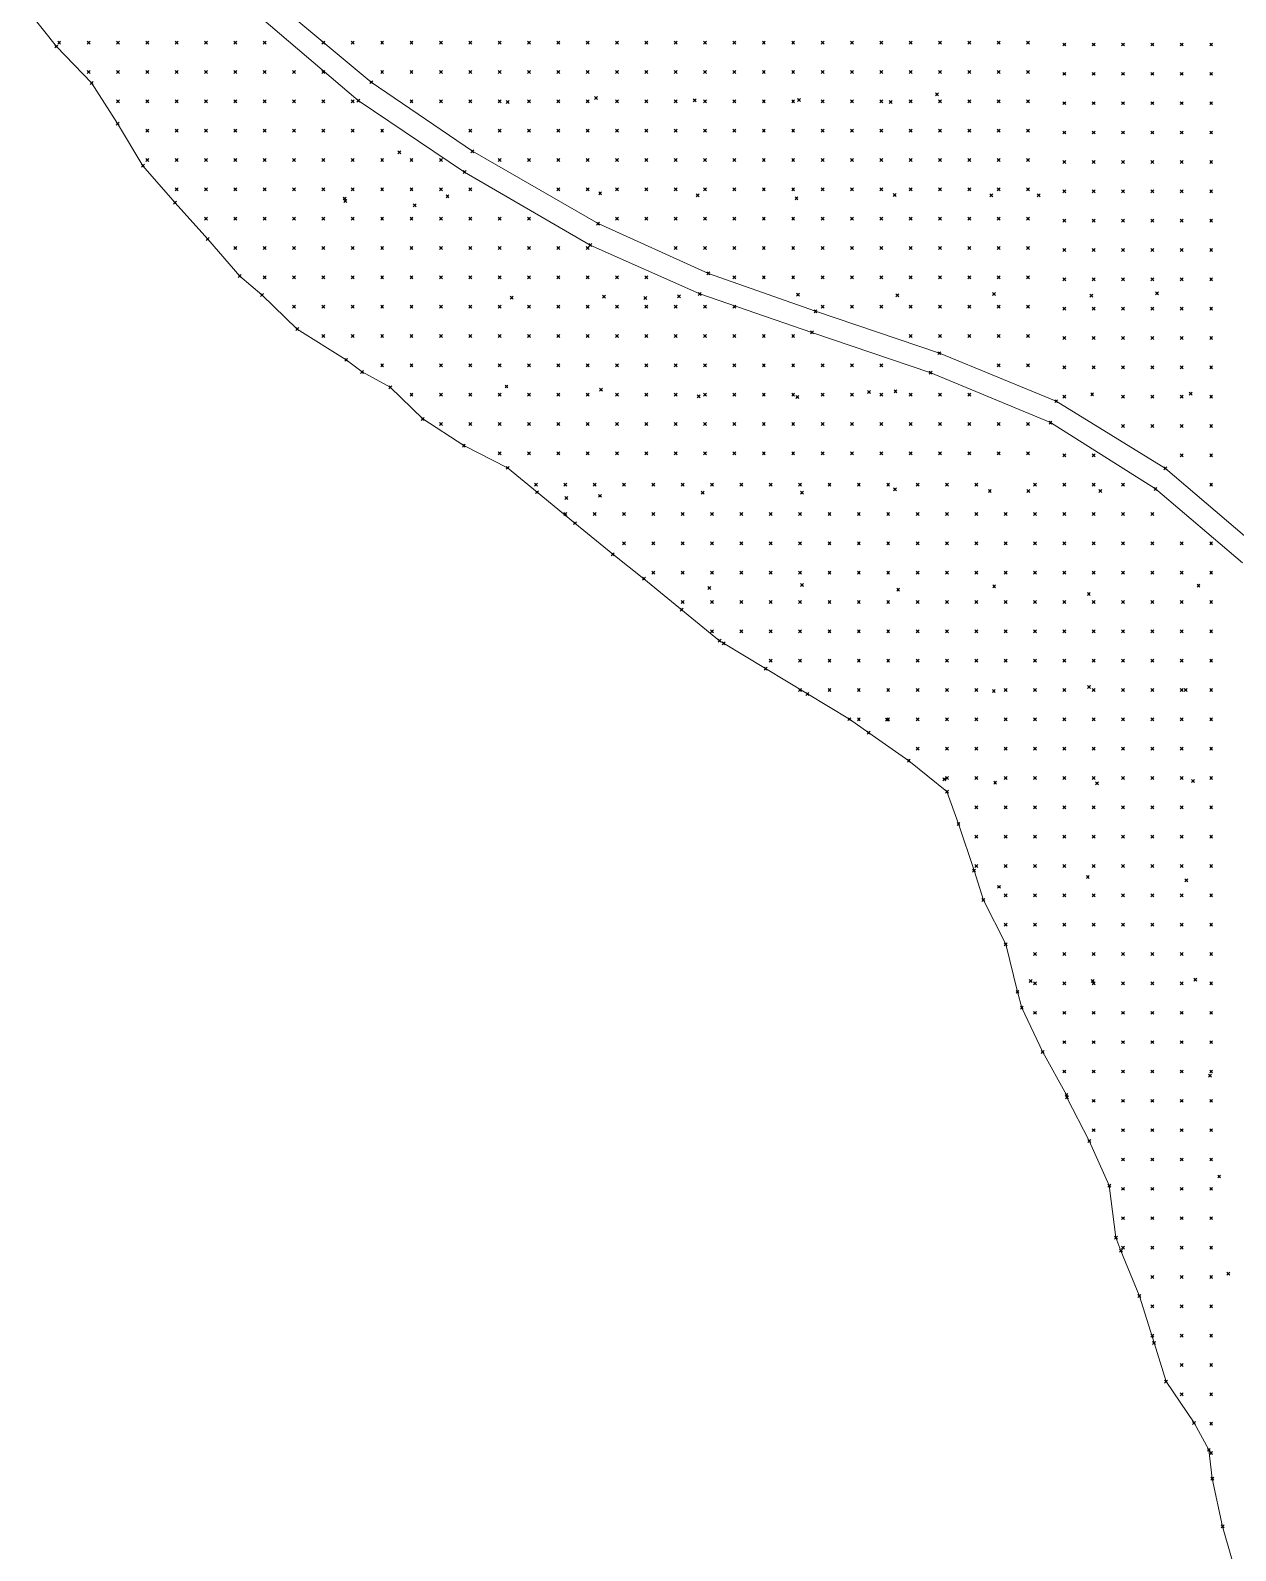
# Model space of a CAD drawing. Header units: metres. Extents: x 441556 to 446409, y 432338 to 461058.
# Drawn here: x 445814.2 to 445937.3, y 438901.8 to 439057.2 of the extents above; entities that cross this region are included whole.
import ezdxf

# ---------------------------------------------------------------- set-up
doc = ezdxf.new("R2010")
doc.units = ezdxf.units.M
doc.header["$MEASUREMENT"] = 0
doc.header["$PDMODE"] = 35
doc.header["$PDSIZE"] = 0.15
for name, color, linetype, lineweight in [('DTM-BRE-RevN_GRP_CURS APA', 2, 'Continuous', 0), ('DTM-BRE-RevN_GRP_DRUM PAMANT', 2, 'Continuous', 0), ('DTM-BRE-RevN_GRP_DRUM PIATRA', 2, 'Continuous', 0), ('DTM-NOK-RevN_LIDAR_co_lidar', 91, 'Continuous', 0), ('DTM-NOK-RevN_RTK', 32, 'Continuous', 0)]:
    doc.layers.add(name, color=color, linetype=linetype, lineweight=lineweight)

msp = doc.modelspace()

# ---------------------------------------------------------------- linework, layer by layer
at = {"layer": 'DTM-BRE-RevN_GRP_CURS APA'}
for p, q in [((445816.877, 439055.584, 325.028), (445814.225, 439058.908, 325.028)), ((445820.478, 439051.853, 324.941), (445816.877, 439055.584, 325.028)), ((445823.126, 439047.708, 324.941), (445820.478, 439051.853, 324.941)), ((445825.718, 439043.396, 324.506), (445823.126, 439047.708, 324.941)), ((445828.996, 439039.616, 324.68), (445825.718, 439043.396, 324.506)), ((445832.337, 439035.895, 324.506), (445828.996, 439039.616, 324.68)), ((445835.613, 439032.117, 324.506), (445832.337, 439035.895, 324.506)), ((445837.879, 439030.19, 324.506), (445835.613, 439032.117, 324.506)), ((445841.481, 439026.705, 323.985), (445837.879, 439030.19, 324.506)), ((445846.479, 439023.555, 324.158), (445841.481, 439026.705, 323.985)), ((445848.112, 439022.315, 324.158), (445846.479, 439023.555, 324.158)), ((445850.981, 439020.753, 323.811), (445848.112, 439022.315, 324.158)), ((445854.304, 439017.512, 324.661), (445850.981, 439020.753, 323.811)), ((445858.499, 439014.792, 324.661), (445854.304, 439017.512, 324.661)), ((445862.979, 439012.511, 324.313), (445858.499, 439014.792, 324.661)), ((445865.99, 439010.028, 324.313), (445862.979, 439012.511, 324.313)), ((445869.855, 439006.856, 324.313), (445865.99, 439010.028, 324.313)), ((445873.72, 439003.684, 323.966), (445869.855, 439006.856, 324.313)), ((445876.901, 439001.184, 324.574), (445873.72, 439003.684, 323.966)), ((445884.631, 438994.84, 324.574), (445876.901, 439001.184, 324.574)), ((445885.045, 438994.575, 324.574), (445884.631, 438994.84, 324.574)), ((445893.606, 438989.408, 324.574), (445885.045, 438994.575, 324.574)), ((445897.887, 438986.824, 324.4), (445893.606, 438989.408, 324.574)), ((445899.866, 438985.436, 324.4), (445897.887, 438986.824, 324.4)), ((445903.963, 438982.57, 324.4), (445899.866, 438985.436, 324.4)), ((445907.86, 438979.419, 324.574), (445903.963, 438982.57, 324.4)), ((445909.04, 438976.109, 324.574), (445907.86, 438979.419, 324.574)), ((445910.622, 438971.346, 324.487), (445909.04, 438976.109, 324.574)), ((445911.582, 438968.338, 324.487), (445910.622, 438971.346, 324.487)), ((445913.86, 438963.819, 324.835), (445911.582, 438968.338, 324.487)), ((445915.062, 438958.953, 325.183), (445913.86, 438963.819, 324.835)), ((445915.51, 438957.326, 325.096), (445915.062, 438958.953, 325.183)), ((445917.637, 438952.794, 324.4), (445915.51, 438957.326, 325.096)), ((445920.071, 438948.425, 324.4), (445917.637, 438952.794, 324.4)), ((445920.113, 438948.163, 324.4), (445920.071, 438948.425, 324.4)), ((445922.393, 438943.713, 324.487), (445920.113, 438948.163, 324.4)), ((445924.444, 438939.139, 324.748), (445922.393, 438943.713, 324.487)), ((445925.114, 438933.828, 324.922), (445924.444, 438939.139, 324.748)), ((445925.636, 438932.486, 324.922), (445925.114, 438933.828, 324.922)), ((445927.524, 438927.856, 324.922), (445925.636, 438932.486, 324.922)), ((445929.01, 438923.062, 324.835), (445927.524, 438927.856, 324.922)), ((445930.245, 438919.115, 324.835), (445929.01, 438923.062, 324.835)), ((445933.1, 438914.879, 324.922), (445930.245, 438919.115, 324.835)), ((445934.614, 438912.134, 324.313), (445933.1, 438914.879, 324.922)), ((445934.968, 438909.192, 324.313), (445934.614, 438912.134, 324.313)), ((445936.012, 438904.302, 324.313), (445934.968, 438909.192, 324.313)), ((445936.989, 438900.851, 324.313), (445936.012, 438904.302, 324.313))]:
    msp.add_line(p, q, dxfattribs=at)
at = {"layer": 'DTM-BRE-RevN_GRP_DRUM PAMANT'}
for p, q in [((445837.844, 439058.474, 335.743), (445847.723, 439050.048, 334.956)), ((445847.723, 439050.048, 334.956), (445858.575, 439042.752, 334.532)), ((445858.575, 439042.752, 334.532), (445871.413, 439035.284, 333.259)), ((445871.413, 439035.284, 333.259), (445882.604, 439030.292, 332.147)), ((445882.604, 439030.292, 332.147), (445894.062, 439026.353, 331.325)), ((445894.062, 439026.353, 331.325), (445906.195, 439022.241, 330.457)), ((445906.195, 439022.241, 330.457), (445918.433, 439017.132, 330.183)), ((445918.433, 439017.132, 330.183), (445929.163, 439010.362, 330.251)), ((445929.163, 439010.362, 330.251), (445938.054, 439002.802, 330.981))]:
    msp.add_line(p, q, dxfattribs=at)
at = {"layer": 'DTM-BRE-RevN_GRP_DRUM PIATRA'}
for p, q in [((445849.046, 439051.938, 335.047), (445839.204, 439060.165, 335.784)), ((445859.38, 439044.87, 334.767), (445849.046, 439051.938, 335.047)), ((445872.212, 439037.477, 333.444), (445859.38, 439044.87, 334.767)), ((445883.49, 439032.395, 332.284), (445872.212, 439037.477, 333.444)), ((445894.429, 439028.514, 331.494), (445883.49, 439032.395, 332.284)), ((445907.09, 439024.237, 330.593), (445894.429, 439028.514, 331.494)), ((445919.016, 439019.326, 330.3), (445907.09, 439024.237, 330.593)), ((445930.172, 439012.451, 330.234), (445919.016, 439019.326, 330.3)), ((445939.417, 439004.57, 331.053), (445930.172, 439012.451, 330.234))]:
    msp.add_line(p, q, dxfattribs=at)
at = {"layer": 'DTM-NOK-RevN_LIDAR_co_lidar'}
for p in [(445817.164, 439055.982, 324.95), (445820.164, 439055.982, 326.456), (445823.163, 439055.982, 327.946), (445826.162, 439055.982, 329.456), (445829.162, 439055.982, 331.021), (445832.161, 439055.982, 332.857), (445835.16, 439055.982, 334.671), (445838.16, 439055.982, 335.456), (445844.159, 439055.982, 335.313), (445847.158, 439055.982, 335.753), (445850.157, 439055.982, 336.285), (445853.157, 439055.982, 336.462), (445856.156, 439055.982, 336.505), (445859.155, 439055.982, 336.783), (445862.155, 439055.982, 337.067), (445865.154, 439055.982, 337.183), (445868.153, 439055.982, 337.185), (445871.153, 439055.982, 337.212), (445874.152, 439055.982, 337.462), (445877.151, 439055.982, 337.509), (445880.151, 439055.982, 337.254), (445883.15, 439055.982, 337.011), (445886.149, 439055.982, 336.789), (445889.149, 439055.982, 336.652), (445892.148, 439055.982, 336.717), (445895.147, 439055.982, 336.743), (445898.147, 439055.982, 336.589), (445901.146, 439055.982, 336.425), (445904.145, 439055.982, 336.251), (445907.145, 439055.982, 336.202), (445910.144, 439055.982, 336.506), (445913.143, 439055.982, 336.985), (445916.143, 439055.982, 337.472), (445919.852, 439055.787, 340.298), (445922.851, 439055.787, 341.777), (445925.85, 439055.787, 343.203), (445928.85, 439055.787, 343.469), (445931.849, 439055.787, 344.613), (445934.849, 439055.787, 348.817), (445820.164, 439052.983, 325.224), (445823.163, 439052.983, 326.588), (445826.162, 439052.983, 328.001), (445829.162, 439052.983, 329.605), (445832.161, 439052.983, 331.301), (445835.16, 439052.983, 332.744), (445838.16, 439052.983, 333.495), (445841.159, 439052.983, 334.157), (445844.159, 439052.983, 335.034), (445850.157, 439052.983, 335.346), (445853.157, 439052.983, 335.92), (445856.156, 439052.983, 336.021), (445859.155, 439052.983, 336.427), (445862.155, 439052.983, 336.512), (445865.154, 439052.983, 336.493), (445868.153, 439052.983, 336.346), (445871.153, 439052.983, 336.533), (445874.152, 439052.983, 336.784), (445877.151, 439052.983, 336.878), (445880.151, 439052.983, 336.654), (445883.15, 439052.983, 336.375), (445886.149, 439052.983, 336.192), (445889.149, 439052.983, 336.119), (445892.148, 439052.983, 336.087), (445895.147, 439052.983, 336.078), (445898.147, 439052.983, 336.014), (445901.146, 439052.983, 335.871), (445904.145, 439052.983, 335.792), (445907.145, 439052.983, 335.743), (445910.144, 439052.983, 335.971), (445913.143, 439052.983, 336.112), (445916.143, 439052.983, 336.089), (445919.852, 439052.788, 338.077), (445922.851, 439052.788, 339.463), (445925.85, 439052.788, 341.408), (445928.85, 439052.788, 341.981), (445931.849, 439052.788, 342.385), (445934.849, 439052.788, 346.057), (445823.163, 439049.983, 325.621), (445826.162, 439049.983, 326.719), (445829.162, 439049.983, 328.238), (445832.161, 439049.983, 329.977), (445835.16, 439049.983, 331.451), (445838.16, 439049.983, 332.849), (445841.159, 439049.983, 334.405), (445844.159, 439049.983, 334.754), (445847.158, 439049.983, 334.82), (445853.157, 439049.983, 335.235), (445856.156, 439049.983, 335.5), (445859.155, 439049.983, 335.838), (445862.155, 439049.983, 335.868), (445865.154, 439049.983, 335.825), (445868.153, 439049.983, 335.764), (445871.153, 439049.983, 335.977), (445874.152, 439049.983, 336.077), (445877.151, 439049.983, 336.206), (445880.151, 439049.983, 336.096), (445883.15, 439049.983, 335.925), (445886.149, 439049.983, 335.752), (445889.149, 439049.983, 335.635), (445892.148, 439049.983, 335.586), (445895.147, 439049.983, 335.511), (445898.147, 439049.983, 335.402), (445901.146, 439049.983, 335.304), (445904.145, 439049.983, 335.23), (445907.145, 439049.983, 335.253), (445910.144, 439049.983, 335.346), (445913.143, 439049.983, 335.425), (445916.143, 439049.983, 335.819), (445919.852, 439049.789, 336.716), (445922.851, 439049.789, 337.872), (445925.85, 439049.789, 339.143), (445928.85, 439049.789, 341.391), (445931.849, 439049.789, 341.036), (445934.849, 439049.789, 342.846), (445826.162, 439046.984, 326.005), (445829.162, 439046.984, 327.161), (445832.161, 439046.984, 328.566), (445835.16, 439046.984, 330.348), (445838.16, 439046.984, 332.526), (445841.159, 439046.984, 333.696), (445844.159, 439046.984, 334.012), (445847.158, 439046.984, 334.31), (445850.157, 439046.984, 334.741), (445859.155, 439046.984, 335.133), (445862.155, 439046.984, 335.262), (445865.154, 439046.984, 335.194), (445868.153, 439046.984, 335.211), (445871.153, 439046.984, 335.306), (445874.152, 439046.984, 335.461), (445877.151, 439046.984, 335.516), (445880.151, 439046.984, 335.522), (445883.15, 439046.984, 335.377), (445886.149, 439046.984, 335.195), (445889.149, 439046.984, 335.095), (445892.148, 439046.984, 335.029), (445895.147, 439046.984, 334.915), (445898.147, 439046.984, 334.771), (445901.146, 439046.984, 334.707), (445904.145, 439046.984, 334.718), (445907.145, 439046.984, 334.67), (445910.144, 439046.984, 334.654), (445913.143, 439046.984, 334.728), (445916.143, 439046.984, 335.344), (445919.852, 439046.789, 335.981), (445922.851, 439046.789, 336.458), (445925.85, 439046.789, 337.887), (445928.85, 439046.789, 339.562), (445931.849, 439046.789, 340.07), (445934.849, 439046.789, 340.642), (445826.162, 439043.985, 324.757), (445829.162, 439043.985, 326.018), (445832.161, 439043.985, 327.336), (445835.16, 439043.985, 329.092), (445838.16, 439043.985, 330.843), (445841.159, 439043.985, 331.824), (445844.159, 439043.985, 332.971), (445847.158, 439043.985, 334.065), (445850.157, 439043.985, 334.507), (445853.157, 439043.985, 334.344), (445856.156, 439043.985, 334.471), (445862.155, 439043.985, 334.648), (445865.154, 439043.985, 334.605), (445868.153, 439043.985, 334.662), (445871.153, 439043.985, 334.725), (445874.152, 439043.985, 334.867), (445877.151, 439043.985, 334.872), (445880.151, 439043.985, 334.862), (445883.15, 439043.985, 334.731), (445886.149, 439043.985, 334.59), (445889.149, 439043.985, 334.504), (445892.148, 439043.985, 334.402), (445895.147, 439043.985, 334.266), (445898.147, 439043.985, 334.148), (445901.146, 439043.985, 334.14), (445904.145, 439043.985, 334.203), (445907.145, 439043.985, 334.135), (445910.144, 439043.985, 334.093), (445913.143, 439043.985, 334.222), (445916.143, 439043.985, 334.627), (445919.852, 439043.79, 334.99), (445922.851, 439043.79, 335.757), (445925.85, 439043.79, 336.855), (445928.85, 439043.79, 338.438), (445931.849, 439043.79, 339.805), (445934.849, 439043.79, 340.072), (445829.162, 439040.985, 324.707), (445832.161, 439040.985, 326.189), (445835.16, 439040.985, 327.474), (445838.16, 439040.985, 328.723), (445841.159, 439040.985, 329.948), (445844.159, 439040.985, 331.656), (445847.158, 439040.985, 332.932), (445850.157, 439040.985, 333.172), (445853.157, 439040.985, 333.543), (445856.156, 439040.985, 333.874), (445859.155, 439040.985, 334.086), (445868.153, 439040.985, 334.076), (445871.153, 439040.985, 334.134), (445874.152, 439040.985, 334.256), (445877.151, 439040.985, 334.258), (445880.151, 439040.985, 334.211), (445883.15, 439040.985, 334.118), (445886.149, 439040.985, 334.008), (445889.149, 439040.985, 333.948), (445892.148, 439040.985, 333.879), (445895.147, 439040.985, 333.723), (445898.147, 439040.985, 333.588), (445901.146, 439040.985, 333.59), (445904.145, 439040.985, 333.627), (445907.145, 439040.985, 333.635), (445910.144, 439040.985, 333.639), (445913.143, 439040.985, 333.62), (445916.143, 439040.985, 333.865), (445919.852, 439040.791, 333.92), (445922.851, 439040.791, 334.786), (445925.85, 439040.791, 336.268), (445928.85, 439040.791, 337.886), (445931.849, 439040.791, 339.121), (445934.849, 439040.791, 340.551), (445832.161, 439037.986, 325.194), (445835.16, 439037.986, 326.224), (445838.16, 439037.986, 327.357), (445841.159, 439037.986, 328.739), (445844.159, 439037.986, 330.629), (445847.158, 439037.986, 332.111), (445850.157, 439037.986, 332.401), (445853.157, 439037.986, 332.735), (445856.156, 439037.986, 333.02), (445859.155, 439037.986, 333.283), (445862.155, 439037.986, 333.616), (445865.154, 439037.986, 333.588), (445874.152, 439037.986, 333.516), (445877.151, 439037.986, 333.609), (445880.151, 439037.986, 333.558), (445883.15, 439037.986, 333.473), (445886.149, 439037.986, 333.419), (445889.149, 439037.986, 333.402), (445892.148, 439037.986, 333.356), (445895.147, 439037.986, 333.231), (445898.147, 439037.986, 333.104), (445901.146, 439037.986, 333.051), (445904.145, 439037.986, 333.067), (445907.145, 439037.986, 333.118), (445910.144, 439037.986, 333.14), (445913.143, 439037.986, 333.068), (445916.143, 439037.986, 333.158), (445919.852, 439037.791, 333.066), (445922.851, 439037.791, 333.816), (445925.85, 439037.791, 336.063), (445928.85, 439037.791, 337.434), (445931.849, 439037.791, 338.694), (445934.849, 439037.791, 339.812), (445835.16, 439034.987, 325.052), (445838.16, 439034.987, 326.289), (445841.159, 439034.987, 327.59), (445844.159, 439034.987, 329.384), (445847.158, 439034.987, 330.889), (445850.157, 439034.987, 331.604), (445853.157, 439034.987, 331.987), (445856.156, 439034.987, 332.256), (445859.155, 439034.987, 332.533), (445862.155, 439034.987, 332.789), (445865.154, 439034.987, 332.741), (445868.153, 439034.987, 332.96), (445871.153, 439034.987, 333.036), (445880.151, 439034.987, 332.903), (445883.15, 439034.987, 332.837), (445886.149, 439034.987, 332.811), (445889.149, 439034.987, 332.797), (445892.148, 439034.987, 332.778), (445895.147, 439034.987, 332.786), (445898.147, 439034.987, 332.736), (445901.146, 439034.987, 332.57), (445904.145, 439034.987, 332.514), (445907.145, 439034.987, 332.555), (445910.144, 439034.987, 332.59), (445913.143, 439034.987, 332.556), (445916.143, 439034.987, 332.561), (445919.852, 439034.792, 332.653), (445922.851, 439034.792, 333.371), (445925.85, 439034.792, 334.121), (445928.85, 439034.792, 336.087), (445931.849, 439034.792, 337.845), (445934.849, 439034.792, 338.771), (445838.16, 439031.987, 325.16), (445841.159, 439031.987, 326.256), (445844.159, 439031.987, 327.687), (445847.158, 439031.987, 329.055), (445850.157, 439031.987, 330.568), (445853.157, 439031.987, 331.234), (445856.156, 439031.987, 331.552), (445859.155, 439031.987, 331.864), (445862.155, 439031.987, 331.931), (445865.154, 439031.987, 332.023), (445868.153, 439031.987, 332.113), (445871.153, 439031.987, 332.15), (445874.152, 439031.987, 332.176), (445877.151, 439031.987, 332.385), (445886.149, 439031.987, 332.223), (445889.149, 439031.987, 332.215), (445892.148, 439031.987, 332.239), (445895.147, 439031.987, 332.285), (445898.147, 439031.987, 332.253), (445901.146, 439031.987, 332.092), (445904.145, 439031.987, 332.028), (445907.145, 439031.987, 332.05), (445910.144, 439031.987, 332.081), (445913.143, 439031.987, 332.002), (445916.143, 439031.987, 332.152), (445919.852, 439031.792, 332.262), (445922.851, 439031.792, 333.062), (445925.85, 439031.792, 333.822), (445928.85, 439031.792, 334.858), (445931.849, 439031.792, 337.113), (445934.849, 439031.792, 337.936), (445841.159, 439028.988, 324.864), (445844.159, 439028.988, 326.093), (445847.158, 439028.988, 327.145), (445850.157, 439028.988, 328.643), (445853.157, 439028.988, 329.91), (445856.156, 439028.988, 330.71), (445859.155, 439028.988, 331.19), (445862.155, 439028.988, 331.003), (445865.154, 439028.988, 331.323), (445868.153, 439028.988, 331.29), (445871.153, 439028.988, 331.229), (445874.152, 439028.988, 331.336), (445877.151, 439028.988, 331.57), (445880.151, 439028.988, 331.724), (445883.15, 439028.988, 331.774), (445886.149, 439028.988, 331.804), (445895.147, 439028.988, 331.658), (445898.147, 439028.988, 331.618), (445901.146, 439028.988, 331.559), (445904.145, 439028.988, 331.502), (445907.145, 439028.988, 331.523), (445910.144, 439028.988, 331.601), (445913.143, 439028.988, 331.629), (445916.143, 439028.988, 331.792), (445919.852, 439028.793, 331.997), (445922.851, 439028.793, 332.594), (445925.85, 439028.793, 333.164), (445928.85, 439028.793, 333.877), (445931.849, 439028.793, 335.567), (445934.849, 439028.793, 337.104), (445844.159, 439025.989, 324.985), (445847.158, 439025.989, 325.662), (445850.157, 439025.989, 326.652), (445853.157, 439025.989, 328.133), (445856.156, 439025.989, 329.404), (445859.155, 439025.989, 330.02), (445862.155, 439025.989, 329.867), (445865.154, 439025.989, 330.344), (445868.153, 439025.989, 330.371), (445871.153, 439025.989, 330.355), (445874.152, 439025.989, 330.54), (445877.151, 439025.989, 330.741), (445880.151, 439025.989, 330.912), (445883.15, 439025.989, 331.038), (445886.149, 439025.989, 331.061), (445889.149, 439025.989, 331.17), (445892.148, 439025.989, 331.269), (445904.145, 439025.989, 330.983), (445907.145, 439025.989, 331.01), (445910.144, 439025.989, 331.117), (445913.143, 439025.989, 331.279), (445916.143, 439025.989, 331.491), (445919.852, 439025.794, 331.47), (445922.851, 439025.794, 331.956), (445925.85, 439025.794, 332.3), (445928.85, 439025.794, 332.801), (445931.849, 439025.794, 333.578), (445934.849, 439025.794, 335.889), (445850.157, 439022.989, 325.382), (445853.157, 439022.989, 326.415), (445856.156, 439022.989, 327.651), (445859.155, 439022.989, 328.562), (445862.155, 439022.989, 328.81), (445865.154, 439022.989, 329.257), (445868.153, 439022.989, 329.442), (445871.153, 439022.989, 329.52), (445874.152, 439022.989, 329.616), (445877.151, 439022.989, 329.75), (445880.151, 439022.989, 329.984), (445883.15, 439022.989, 330.09), (445886.149, 439022.989, 330.087), (445889.149, 439022.989, 330.199), (445892.148, 439022.989, 330.422), (445895.147, 439022.989, 330.69), (445898.147, 439022.989, 330.812), (445901.146, 439022.989, 330.697), (445913.143, 439022.989, 330.875), (445916.143, 439022.989, 331.126), (445919.852, 439022.794, 330.897), (445922.851, 439022.794, 331.274), (445925.85, 439022.794, 331.532), (445928.85, 439022.794, 331.841), (445931.849, 439022.794, 332.538), (445934.849, 439022.794, 333.658), (445853.157, 439019.99, 324.746), (445856.156, 439019.99, 326.029), (445859.155, 439019.99, 327.209), (445862.155, 439019.99, 327.962), (445865.154, 439019.99, 328.349), (445868.153, 439019.99, 328.678), (445871.153, 439019.99, 328.849), (445874.152, 439019.99, 328.759), (445877.151, 439019.99, 328.776), (445880.151, 439019.99, 329.01), (445883.15, 439019.99, 329.207), (445886.149, 439019.99, 329.287), (445889.149, 439019.99, 329.262), (445892.148, 439019.99, 329.338), (445895.147, 439019.99, 329.659), (445898.147, 439019.99, 329.962), (445901.146, 439019.99, 330.12), (445904.145, 439019.99, 330.302), (445907.145, 439019.99, 330.363), (445910.144, 439019.99, 330.404), (445919.852, 439019.795, 330.201), (445925.85, 439019.795, 330.712), (445928.85, 439019.795, 331.044), (445931.849, 439019.795, 331.51), (445934.849, 439019.795, 332.533), (445856.156, 439016.991, 324.908), (445859.155, 439016.991, 325.9), (445862.155, 439016.991, 326.849), (445865.154, 439016.991, 327.442), (445868.153, 439016.991, 327.958), (445871.153, 439016.991, 328.222), (445874.152, 439016.991, 328.19), (445877.151, 439016.991, 328.202), (445880.151, 439016.991, 328.365), (445883.15, 439016.991, 328.604), (445886.149, 439016.991, 328.705), (445889.149, 439016.991, 328.671), (445892.148, 439016.991, 328.654), (445895.147, 439016.991, 328.701), (445898.147, 439016.991, 328.87), (445901.146, 439016.991, 329.227), (445904.145, 439016.991, 329.584), (445907.145, 439016.991, 329.7), (445910.144, 439016.991, 329.713), (445913.143, 439016.991, 329.889), (445916.143, 439016.991, 330.126), (445925.85, 439016.796, 330.098), (445928.85, 439016.796, 330.36), (445931.849, 439016.796, 330.776), (445934.849, 439016.796, 331.685), (445862.155, 439013.991, 325.261), (445865.154, 439013.991, 326.345), (445868.153, 439013.991, 326.996), (445871.153, 439013.991, 327.504), (445874.152, 439013.991, 327.725), (445877.151, 439013.991, 327.862), (445880.151, 439013.991, 328.004), (445883.15, 439013.991, 328.164), (445886.149, 439013.991, 328.251), (445889.149, 439013.991, 328.279), (445892.148, 439013.991, 328.317), (445895.147, 439013.991, 328.338), (445898.147, 439013.991, 328.398), (445901.146, 439013.991, 328.563), (445904.145, 439013.991, 328.699), (445907.145, 439013.991, 328.747), (445910.144, 439013.991, 328.796), (445913.143, 439013.991, 329.104), (445916.143, 439013.991, 329.462), (445919.852, 439013.796, 329.33), (445922.851, 439013.796, 329.582), (445931.849, 439013.796, 330.165), (445934.849, 439013.796, 330.869), (445865.863, 439010.797, 325.637), (445868.862, 439010.797, 326.478), (445871.862, 439010.797, 326.641), (445874.861, 439010.797, 326.873), (445877.861, 439010.797, 327.357), (445880.86, 439010.797, 327.517), (445883.859, 439010.797, 327.547), (445886.859, 439010.797, 327.549), (445889.858, 439010.797, 327.546), (445892.857, 439010.797, 327.555), (445895.857, 439010.797, 327.596), (445898.856, 439010.797, 327.579), (445901.855, 439010.797, 327.622), (445904.855, 439010.797, 327.688), (445907.854, 439010.797, 327.764), (445910.854, 439010.797, 327.89), (445916.852, 439010.797, 328.395), (445919.852, 439010.797, 329.086), (445922.851, 439010.797, 329.366), (445925.85, 439010.797, 329.615), (445934.849, 439010.797, 330.435), (445868.862, 439007.797, 324.803), (445871.862, 439007.797, 325.598), (445874.861, 439007.797, 326.193), (445877.861, 439007.797, 327.161), (445880.86, 439007.797, 327.536), (445883.859, 439007.797, 327.52), (445886.859, 439007.797, 327.551), (445889.858, 439007.797, 327.584), (445892.857, 439007.797, 327.593), (445895.857, 439007.797, 327.593), (445898.856, 439007.797, 327.564), (445901.855, 439007.797, 327.603), (445904.855, 439007.797, 327.627), (445907.854, 439007.797, 327.735), (445910.854, 439007.797, 327.755), (445913.853, 439007.797, 327.837), (445916.852, 439007.797, 328.333), (445919.852, 439007.797, 329.002), (445922.851, 439007.797, 329.16), (445925.85, 439007.797, 329.225), (445928.85, 439007.797, 329.756), (445874.861, 439004.798, 325.204), (445877.861, 439004.798, 326.798), (445880.86, 439004.798, 327.622), (445883.859, 439004.798, 327.622), (445886.859, 439004.798, 327.591), (445889.858, 439004.798, 327.618), (445892.857, 439004.798, 327.64), (445895.857, 439004.798, 327.633), (445898.856, 439004.798, 327.651), (445901.855, 439004.798, 327.635), (445904.855, 439004.798, 327.641), (445907.854, 439004.798, 327.693), (445910.854, 439004.798, 327.71), (445913.853, 439004.798, 327.727), (445916.852, 439004.798, 327.876), (445919.852, 439004.798, 328.327), (445922.851, 439004.798, 328.568), (445925.85, 439004.798, 328.576), (445928.85, 439004.798, 329.34), (445931.849, 439004.798, 330.233), (445934.849, 439004.798, 330.412), (445877.861, 439001.799, 326.222), (445880.86, 439001.799, 327.087), (445883.859, 439001.799, 327.558), (445886.859, 439001.799, 327.539), (445889.858, 439001.799, 327.607), (445892.857, 439001.799, 327.702), (445895.857, 439001.799, 327.771), (445898.856, 439001.799, 327.712), (445901.855, 439001.799, 327.636), (445904.855, 439001.799, 327.692), (445907.854, 439001.799, 327.692), (445910.854, 439001.799, 327.703), (445913.853, 439001.799, 327.695), (445916.852, 439001.799, 327.733), (445919.852, 439001.799, 327.915), (445922.851, 439001.799, 328.194), (445925.85, 439001.799, 328.485), (445928.85, 439001.799, 328.514), (445931.849, 439001.799, 329.084), (445934.849, 439001.799, 329.988), (445880.86, 438998.799, 325.431), (445883.859, 438998.799, 326.225), (445886.859, 438998.799, 327.333), (445889.858, 438998.799, 327.67), (445892.857, 438998.799, 327.784), (445895.857, 438998.799, 327.784), (445898.856, 438998.799, 327.801), (445901.855, 438998.799, 327.757), (445904.855, 438998.799, 327.766), (445907.854, 438998.799, 327.696), (445910.854, 438998.799, 327.68), (445913.853, 438998.799, 327.72), (445916.852, 438998.799, 327.751), (445919.852, 438998.799, 327.793), (445922.851, 438998.799, 327.995), (445925.85, 438998.799, 328.215), (445928.85, 438998.799, 328.453), (445931.849, 438998.799, 328.728), (445934.849, 438998.799, 329.062), (445883.859, 438995.8, 324.233), (445886.859, 438995.8, 325.823), (445889.858, 438995.8, 326.928), (445892.857, 438995.8, 327.735), (445895.857, 438995.8, 327.772), (445898.856, 438995.8, 327.81), (445901.855, 438995.8, 327.817), (445904.855, 438995.8, 327.806), (445907.854, 438995.8, 327.769), (445910.854, 438995.8, 327.744), (445913.853, 438995.8, 327.722), (445916.852, 438995.8, 327.758), (445919.852, 438995.8, 327.763), (445922.851, 438995.8, 327.905), (445925.85, 438995.8, 328.179), (445928.85, 438995.8, 328.385), (445931.849, 438995.8, 328.681), (445934.849, 438995.8, 329.004), (445889.858, 438992.801, 325.238), (445892.857, 438992.801, 326.529), (445895.857, 438992.801, 327.826), (445898.856, 438992.801, 327.746), (445901.855, 438992.801, 327.774), (445904.855, 438992.801, 327.8), (445907.854, 438992.801, 327.802), (445910.854, 438992.801, 327.791), (445913.853, 438992.801, 327.754), (445916.852, 438992.801, 327.753), (445919.852, 438992.801, 327.734), (445922.851, 438992.801, 327.827), (445925.85, 438992.801, 328.15), (445928.85, 438992.801, 328.399), (445931.849, 438992.801, 328.708), (445934.849, 438992.801, 329.093), (445892.857, 438989.801, 324.919), (445895.857, 438989.801, 326.023), (445898.856, 438989.801, 327.128), (445901.855, 438989.801, 327.685), (445904.855, 438989.801, 327.774), (445907.854, 438989.801, 327.796), (445910.854, 438989.801, 327.806), (445913.853, 438989.801, 327.797), (445916.852, 438989.801, 327.784), (445919.852, 438989.801, 327.75), (445922.851, 438989.801, 327.794), (445925.85, 438989.801, 328.065), (445928.85, 438989.801, 328.364), (445931.849, 438989.801, 328.733), (445934.849, 438989.801, 329.152), (445898.856, 438986.802, 325.113), (445901.855, 438986.802, 326.413), (445904.855, 438986.802, 327.41), (445907.854, 438986.802, 327.715), (445910.854, 438986.802, 327.729), (445913.853, 438986.802, 327.758), (445916.852, 438986.802, 327.832), (445919.852, 438986.802, 327.813), (445922.851, 438986.802, 327.769), (445925.85, 438986.802, 327.994), (445928.85, 438986.802, 328.295), (445931.849, 438986.802, 328.733), (445934.849, 438986.802, 329.249), (445904.855, 438983.802, 325.905), (445907.854, 438983.802, 327.246), (445910.854, 438983.802, 327.655), (445913.853, 438983.802, 327.702), (445916.852, 438983.802, 327.799), (445919.852, 438983.802, 327.824), (445922.851, 438983.802, 327.772), (445925.85, 438983.802, 327.956), (445928.85, 438983.802, 328.386), (445931.849, 438983.802, 328.851), (445934.849, 438983.802, 329.34), (445907.854, 438980.803, 326.073), (445910.854, 438980.803, 327.339), (445913.853, 438980.803, 327.612), (445916.852, 438980.803, 327.705), (445919.852, 438980.803, 327.792), (445922.851, 438980.803, 327.797), (445925.85, 438980.803, 328), (445928.85, 438980.803, 328.584), (445931.849, 438980.803, 329.067), (445934.849, 438980.803, 329.579), (445910.854, 438977.804, 326.661), (445913.853, 438977.804, 327.432), (445916.852, 438977.804, 327.65), (445919.852, 438977.804, 327.767), (445922.851, 438977.804, 327.8), (445925.85, 438977.804, 327.975), (445928.85, 438977.804, 328.847), (445931.849, 438977.804, 329.312), (445934.849, 438977.804, 329.847), (445910.854, 438974.804, 325.73), (445913.853, 438974.804, 327.251), (445916.852, 438974.804, 327.547), (445919.852, 438974.804, 327.689), (445922.851, 438974.804, 327.769), (445925.85, 438974.804, 328), (445928.85, 438974.804, 329.153), (445931.849, 438974.804, 329.611), (445934.849, 438974.804, 330.118), (445910.854, 438971.805, 325.317), (445913.853, 438971.805, 327.162), (445916.852, 438971.805, 327.455), (445919.852, 438971.805, 327.639), (445922.851, 438971.805, 327.726), (445925.85, 438971.805, 327.96), (445928.85, 438971.805, 329.446), (445931.849, 438971.805, 329.908), (445934.849, 438971.805, 330.372), (445913.853, 438968.806, 326.967), (445916.852, 438968.806, 327.498), (445919.852, 438968.806, 327.593), (445922.851, 438968.806, 327.666), (445925.85, 438968.806, 327.966), (445928.85, 438968.806, 329.878), (445931.849, 438968.806, 330.198), (445934.849, 438968.806, 330.594), (445913.853, 438965.806, 326.308), (445916.852, 438965.806, 327.388), (445919.852, 438965.806, 327.62), (445922.851, 438965.806, 327.661), (445925.85, 438965.806, 328.057), (445928.85, 438965.806, 329.774), (445931.849, 438965.806, 330.457), (445934.849, 438965.806, 330.818), (445916.852, 438962.807, 326.736), (445919.852, 438962.807, 327.424), (445922.851, 438962.807, 327.65), (445925.85, 438962.807, 328.12), (445928.85, 438962.807, 329.577), (445931.849, 438962.807, 330.63), (445934.849, 438962.807, 331.044), (445916.852, 438959.808, 326.272), (445919.852, 438959.808, 327.02), (445922.851, 438959.808, 327.556), (445925.85, 438959.808, 328.083), (445928.85, 438959.808, 329.434), (445931.849, 438959.808, 330.955), (445934.849, 438959.808, 331.251), (445916.852, 438956.808, 325.687), (445919.852, 438956.808, 326.394), (445922.851, 438956.808, 327.21), (445925.85, 438956.808, 327.799), (445928.85, 438956.808, 329.51), (445931.849, 438956.808, 331.257), (445934.849, 438956.808, 331.438), (445919.852, 438953.809, 325.863), (445922.851, 438953.809, 326.612), (445925.85, 438953.809, 327.256), (445928.85, 438953.809, 329.253), (445931.849, 438953.809, 331.45), (445934.849, 438953.809, 331.675), (445919.852, 438950.809, 325.402), (445922.851, 438950.809, 326.066), (445925.85, 438950.809, 326.773), (445928.85, 438950.809, 329.257), (445931.849, 438950.809, 330.993), (445934.849, 438950.809, 331.841), (445922.851, 438947.81, 325.72), (445925.85, 438947.81, 326.559), (445928.85, 438947.81, 328.868), (445931.849, 438947.81, 330.64), (445934.849, 438947.81, 332.03), (445922.851, 438944.811, 325.153), (445925.85, 438944.811, 326.262), (445928.85, 438944.811, 328.655), (445931.849, 438944.811, 330.51), (445934.849, 438944.811, 332.131), (445925.85, 438941.811, 325.9), (445928.85, 438941.811, 327.986), (445931.849, 438941.811, 330.432), (445934.849, 438941.811, 332.236), (445925.85, 438938.812, 325.6), (445928.85, 438938.812, 327.465), (445931.849, 438938.812, 330.043), (445934.849, 438938.812, 332.151), (445925.85, 438935.813, 325.368), (445928.85, 438935.813, 327.01), (445931.849, 438935.813, 329.313), (445934.849, 438935.813, 331.833), (445925.85, 438932.813, 324.95), (445928.85, 438932.813, 327.124), (445931.849, 438932.813, 329.337), (445934.849, 438932.813, 331.975), (445928.85, 438929.814, 326.018), (445931.849, 438929.814, 327.815), (445934.849, 438929.814, 331.438), (445928.85, 438926.814, 325.893), (445931.849, 438926.814, 327.044), (445934.849, 438926.814, 330.551), (445928.85, 438923.815, 324.366), (445931.849, 438923.815, 326.453), (445934.849, 438923.815, 329.442), (445931.849, 438920.816, 325.817), (445934.849, 438920.816, 328.011), (445931.849, 438917.816, 325.015), (445934.849, 438917.816, 327.524), (445934.849, 438914.817, 327.334), (445934.849, 438911.818, 325.68)]:
    msp.add_point(p, dxfattribs=at)
at = {"layer": 'DTM-NOK-RevN_RTK'}
for p in [(445816.877, 439055.584, 325.028), (445849.046, 439051.938, 335.047), (445820.478, 439051.853, 324.941), (445906.829, 439050.699, 335.301), (445847.723, 439050.048, 334.956), (445862.99, 439049.914, 335.91), (445872.015, 439050.316, 336.13), (445882.095, 439050.086, 335.975), (445892.735, 439050.124, 335.583), (445902.104, 439049.914, 335.343), (445823.126, 439047.708, 324.941), (445851.926, 439044.774, 334.707), (445859.38, 439044.87, 334.767), (445825.718, 439043.396, 324.506), (445858.575, 439042.752, 334.532), (445828.996, 439039.616, 324.68), (445846.317, 439040.048, 332.773), (445846.386, 439039.788, 332.743), (445856.836, 439040.26, 333.681), (445872.431, 439040.584, 334.148), (445882.38, 439040.368, 334.053), (445892.488, 439040.074, 333.77), (445902.518, 439040.399, 333.499), (445912.38, 439040.367, 333.409), (445917.227, 439040.38, 333.767), (445853.488, 439039.355, 333.098), (445872.212, 439037.477, 333.444), (445832.337, 439035.895, 324.506), (445871.413, 439035.284, 333.259), (445835.613, 439032.117, 324.506), (445883.49, 439032.395, 332.284), (445837.879, 439030.19, 324.506), (445882.604, 439030.292, 332.147), (445892.637, 439030.222, 331.879), (445902.797, 439030.157, 331.728), (445912.659, 439030.276, 331.629), (445929.322, 439030.347, 334.817), (445863.399, 439029.902, 331.31), (445872.809, 439030.024, 331.443), (445877.034, 439029.867, 331.743), (445880.471, 439030.034, 332.013), (445922.618, 439030.125, 333.288), (445894.429, 439028.514, 331.494), (445841.481, 439026.705, 323.985), (445894.062, 439026.353, 331.325), (445907.09, 439024.237, 330.593), (445846.479, 439023.555, 324.158), (445848.112, 439022.315, 324.158), (445862.858, 439020.826, 328.347), (445906.195, 439022.241, 330.457), (445850.981, 439020.753, 323.811), (445872.519, 439020.497, 328.965), (445882.5, 439019.825, 329.036), (445892.571, 439019.752, 329.295), (445899.9, 439020.254, 330.138), (445902.6, 439020.33, 330.306), (445919.016, 439019.326, 330.3), (445922.693, 439020.033, 330.907), (445932.754, 439020.106, 332.268), (445854.304, 439017.512, 324.661), (445918.433, 439017.132, 330.183), (445858.499, 439014.792, 324.661), (445862.979, 439012.511, 324.313), (445930.172, 439012.451, 330.234), (445865.99, 439010.028, 324.313), (445882.907, 439009.968, 327.747), (445893.039, 439009.981, 327.777), (445902.548, 439010.322, 327.856), (445912.238, 439010.153, 328.065), (445916.17, 439010.136, 328.523), (445923.524, 439010.159, 329.539), (445929.163, 439010.362, 330.251), (445868.983, 439009.427, 325.59), (445872.4, 439009.651, 326.089), (445869.855, 439006.856, 324.313), (445873.72, 439003.684, 323.966), (445876.901, 439001.184, 324.574), (445883.575, 439000.24, 327.045), (445893.056, 439000.536, 327.949), (445902.874, 439000.047, 327.916), (445912.683, 439000.389, 327.927), (445922.352, 438999.625, 328.237), (445933.558, 439000.468, 329.167), (445880.766, 438998.012, 324.574), (445884.631, 438994.84, 324.574), (445885.045, 438994.575, 324.574), (445889.326, 438991.991, 324.574), (445922.38, 438990.12, 327.865), (445932.249, 438989.816, 329.013), (445893.606, 438989.408, 324.574), (445912.644, 438989.693, 327.979), (445897.887, 438986.824, 324.4), (445901.734, 438986.776, 326.922), (445899.866, 438985.436, 324.4), (445903.963, 438982.57, 324.4), (445907.588, 438980.682, 326.258), (445932.995, 438980.502, 329.563), (445907.86, 438979.419, 324.574), (445912.782, 438980.336, 327.81), (445923.189, 438980.271, 328.013), (445909.04, 438976.109, 324.574), (445910.622, 438971.346, 324.487), (445913.173, 438969.683, 326.881), (445922.248, 438970.697, 327.925), (445932.312, 438970.356, 330.296), (445911.582, 438968.338, 324.487), (445913.86, 438963.819, 324.835), (445915.062, 438958.953, 325.183), (445916.41, 438960.047, 326.587), (445922.738, 438960.064, 327.739), (445933.234, 438960.19, 331.329), (445915.51, 438957.326, 325.096), (445917.637, 438952.794, 324.4), (445934.728, 438950.392, 332.008), (445920.071, 438948.425, 324.4), (445920.113, 438948.163, 324.4), (445922.393, 438943.713, 324.487), (445935.668, 438940.074, 332.607), (445924.444, 438939.139, 324.748), (445925.114, 438933.828, 324.922), (445925.636, 438932.486, 324.922), (445936.596, 438930.135, 332.879), (445927.524, 438927.856, 324.922), (445929.01, 438923.062, 324.835), (445930.245, 438919.115, 324.835), (445933.1, 438914.879, 324.922), (445934.614, 438912.134, 324.313), (445934.968, 438909.192, 324.313), (445936.012, 438904.302, 324.313)]:
    msp.add_point(p, dxfattribs=at)

doc.saveas('drawing.dxf')
